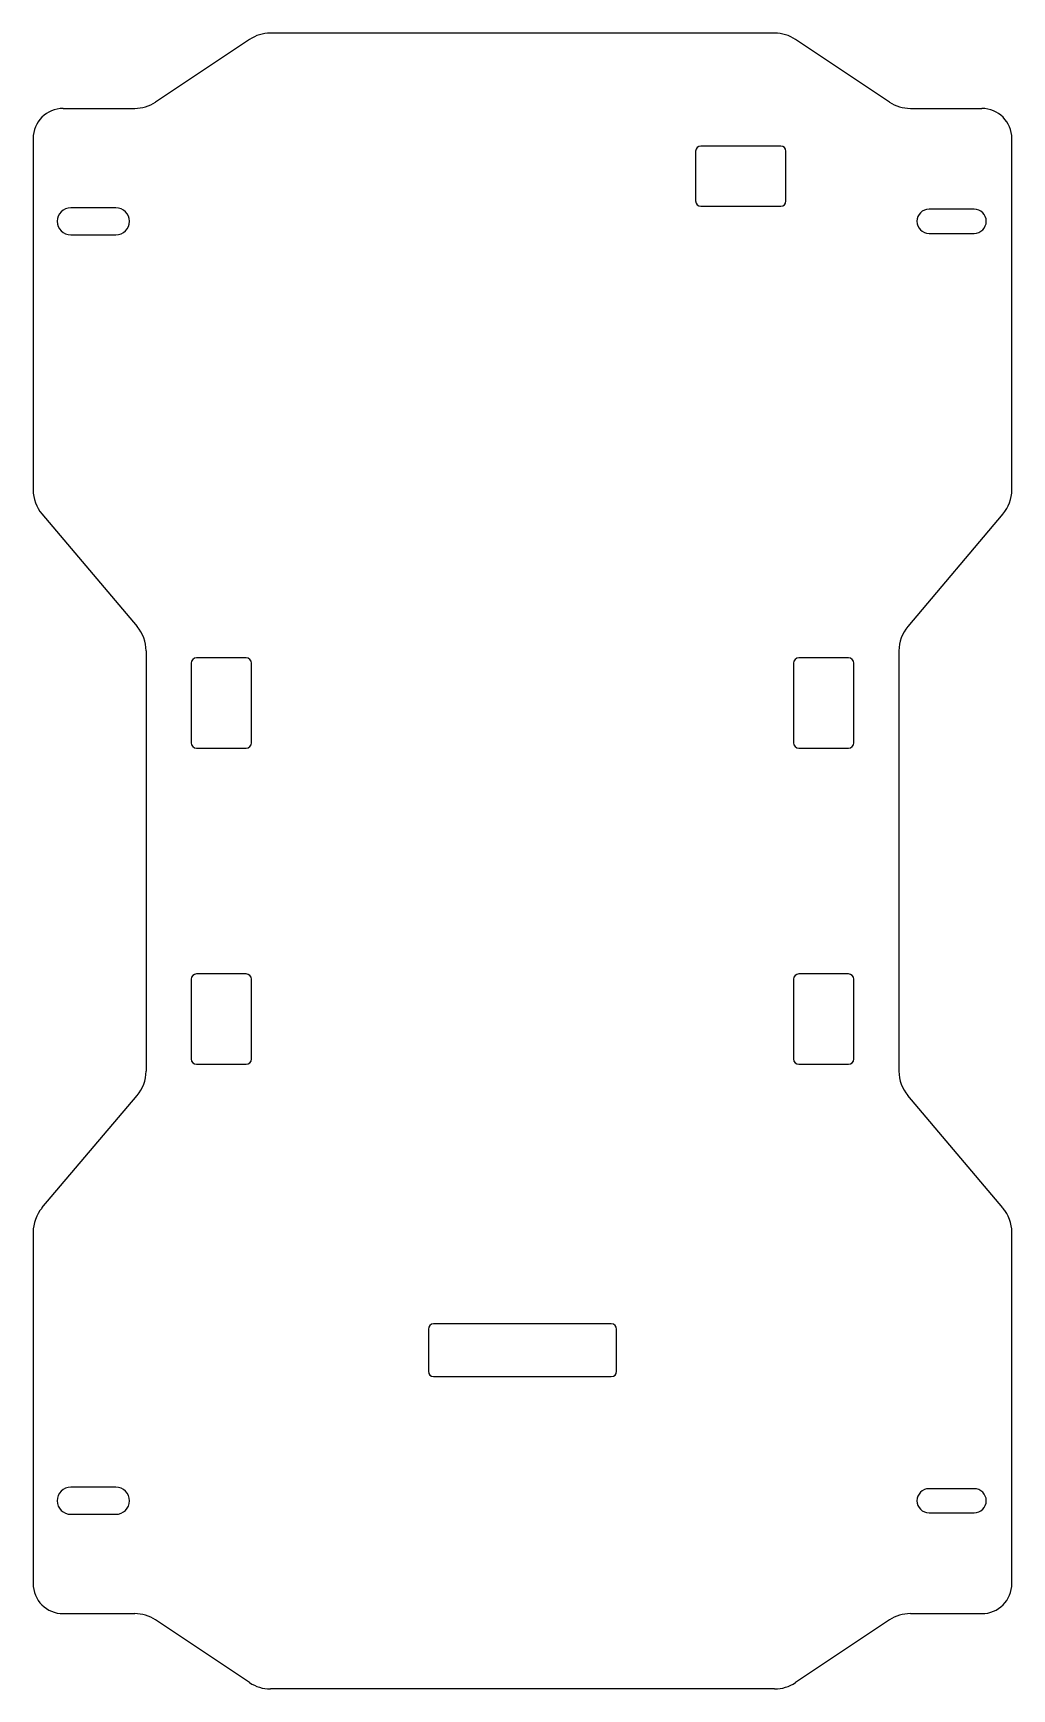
# Model space of a CAD drawing. Header units: millimetres. Extents: x -68 to 62, y -110 to 110.
import ezdxf

# ---------------------------------------------------------------- set-up
doc = ezdxf.new("R2010")
doc.units = ezdxf.units.MM

msp = doc.modelspace()

# ---------------------------------------------------------------- linework, layer by layer
at = {"color": 7, "linetype": 'Continuous', "lineweight": 25}
for p, q in [((30.34, 110.44), (-36.63, 110.44)), ((-39.41, 109.6), (-51.89, 101.28)), ((45.59, 101.28), (33.11, 109.6)), ((-64.15, 100.44), (-54.66, 100.44)), ((48.37, 100.44), (57.85, 100.44)), ((-68.15, 96.44), (-68.15, 49.77)), ((19.85, 94.74), (19.85, 88.14)), ((31.15, 95.44), (20.55, 95.44)), ((31.85, 88.14), (31.85, 94.74)), ((61.85, 49.77), (61.85, 96.44)), ((-57.15, 87.24), (-63.15, 87.24)), ((20.55, 87.44), (31.15, 87.44)), ((56.85, 87.04), (50.85, 87.04)), ((-63.15, 83.64), (-57.15, 83.64)), ((50.85, 83.84), (56.85, 83.84)), ((-66.97, 46.55), (-54.33, 31.6)), ((60.67, 46.55), (48.03, 31.6)), ((-53.15, 28.37), (-53.15, -27.49)), ((-47.15, 26.74), (-47.15, 16.14)), ((-39.85, 27.44), (-46.45, 27.44)), ((-39.15, 16.14), (-39.15, 26.74)), ((32.85, 26.74), (32.85, 16.14)), ((40.15, 27.44), (33.55, 27.44)), ((40.85, 16.14), (40.85, 26.74)), ((46.85, 28.37), (46.85, -27.49)), ((-46.45, 15.44), (-39.85, 15.44)), ((33.55, 15.44), (40.15, 15.44)), ((-47.15, -15.26), (-47.15, -25.86)), ((-39.85, -14.56), (-46.45, -14.56)), ((-39.15, -25.86), (-39.15, -15.26)), ((32.85, -15.26), (32.85, -25.86)), ((40.15, -14.56), (33.55, -14.56)), ((40.85, -25.86), (40.85, -15.26)), ((-46.45, -26.56), (-39.85, -26.56)), ((33.55, -26.56), (40.15, -26.56)), ((-66.97, -45.66), (-54.33, -30.71)), ((60.67, -45.66), (48.03, -30.71)), ((-68.15, -48.89), (-68.15, -95.56)), ((61.85, -95.56), (61.85, -48.89)), ((8.65, -61.06), (-14.95, -61.06)), ((-15.65, -61.76), (-15.65, -67.36)), ((9.35, -67.36), (9.35, -61.76)), ((-14.95, -68.06), (8.65, -68.06)), ((-57.15, -82.76), (-63.15, -82.76)), ((56.85, -82.96), (50.85, -82.96)), ((-63.15, -86.36), (-57.15, -86.36)), ((50.85, -86.16), (56.85, -86.16)), ((-64.15, -99.56), (-54.66, -99.56)), ((-39.41, -108.72), (-51.89, -100.4)), ((45.59, -100.4), (33.11, -108.72)), ((48.37, -99.56), (57.85, -99.56)), ((30.34, -109.56), (-36.63, -109.56))]:
    msp.add_line(p, q, dxfattribs=at)
for centre, radius, start, end in [((-36.63, 105.44), 5, 90, 123.6901), ((30.34, 105.44), 5, 56.3099, 90), ((-54.66, 105.44), 5, 270, 303.6901), ((48.37, 105.44), 5, 236.3099, 270), ((-64.15, 96.44), 4, 90, 180), ((57.85, 96.44), 4, 0, 90), ((20.55, 94.74), 0.7, 90, 180), ((31.15, 94.74), 0.7, 0, 90), ((20.55, 88.14), 0.7, 180, 270), ((31.15, 88.14), 0.7, 270, 0), ((-63.15, 85.44), 1.8, 90, 270), ((-57.15, 85.44), 1.8, 270, 90), ((50.85, 85.44), 1.6, 90, 270), ((56.85, 85.44), 1.6, 270, 90), ((-63.15, 49.77), 5, 180, 220.2152), ((56.85, 49.77), 5, 319.7848, 0), ((-58.15, 28.37), 5, 0, 40.2152), ((51.85, 28.37), 5, 139.7848, 180), ((-46.45, 26.74), 0.7, 90, 180), ((-39.85, 26.74), 0.7, 0, 90), ((33.55, 26.74), 0.7, 90, 180), ((40.15, 26.74), 0.7, 0, 90), ((-46.45, 16.14), 0.7, 180, 270), ((-39.85, 16.14), 0.7, 270, 0), ((33.55, 16.14), 0.7, 180, 270), ((40.15, 16.14), 0.7, 270, 0), ((-46.45, -15.26), 0.7, 90, 180), ((-39.85, -15.26), 0.7, 0, 90), ((33.55, -15.26), 0.7, 90, 180), ((40.15, -15.26), 0.7, 0, 90), ((-46.45, -25.86), 0.7, 180, 270), ((-39.85, -25.86), 0.7, 270, 0), ((33.55, -25.86), 0.7, 180, 270), ((40.15, -25.86), 0.7, 270, 0), ((-58.15, -27.49), 5, 319.7848, 0), ((51.85, -27.49), 5, 180, 220.2152), ((-63.15, -48.89), 5, 139.7848, 180), ((56.85, -48.89), 5, 0, 40.2152), ((-14.95, -61.76), 0.7, 90, 180), ((8.65, -61.76), 0.7, 0, 90), ((-14.95, -67.36), 0.7, 180, 270), ((8.65, -67.36), 0.7, 270, 0), ((-63.15, -84.56), 1.8, 90, 270), ((-57.15, -84.56), 1.8, 270, 90), ((50.85, -84.56), 1.6, 90, 270), ((56.85, -84.56), 1.6, 270, 90), ((-64.15, -95.56), 4, 180, 270), ((57.85, -95.56), 4, 270, 0), ((-54.66, -104.56), 5, 56.3099, 90), ((48.37, -104.56), 5, 90, 123.6901), ((-36.63, -104.56), 5, 236.3099, 270), ((30.34, -104.56), 5, 270, 303.6901)]:
    msp.add_arc(centre, radius, start, end, dxfattribs=at)

doc.saveas('drawing.dxf')
